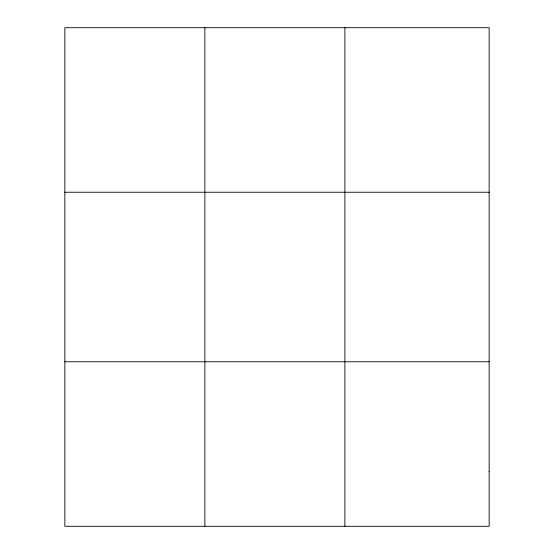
<?xml version="1.0" encoding="UTF-8"?>
<svg xmlns="http://www.w3.org/2000/svg" width="554" height="554" viewBox="0 0 554 554"><rect width="100%" height="100%" fill="white"/><g stroke="black" fill="none" stroke-linecap="round" stroke-linejoin="round"><path stroke-width="0.83" d="M204.869 526.3L204.869 27.7M344.886 526.3L344.886 27.7M64.853 192.238L489.147 192.238M64.853 361.762L489.147 361.762M489.147 471.454L489.147 526.3L64.853 526.3L64.853 27.7L489.147 27.7L489.147 471.454"/></g></svg>
